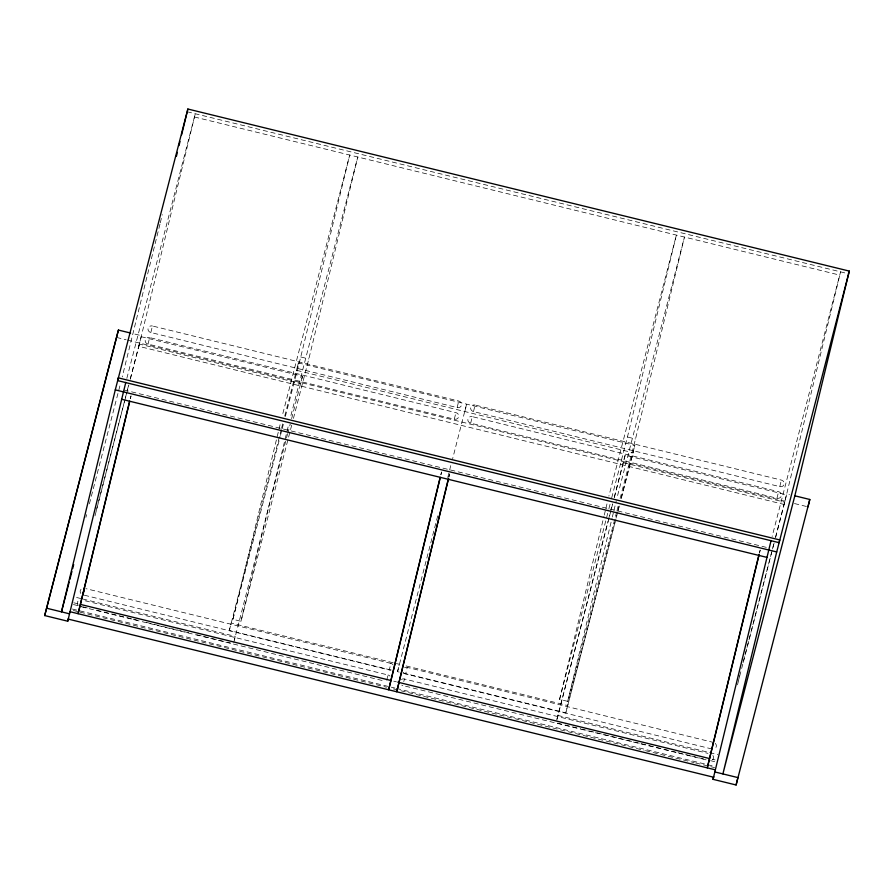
<?xml version="1.0" encoding="UTF-8"?>
<svg xmlns="http://www.w3.org/2000/svg" width="894" height="894" viewBox="0 0 894 894"><rect width="100%" height="100%" fill="white"/><g stroke="black" fill="none" stroke-linecap="round" stroke-linejoin="round"><path stroke-width="0.67" stroke-dasharray="4.47 3.35" d="M159.97 224.103L122.221 376.933M160.294 222.751L162.272 214.627M130.379 398.713L131.027 396.008M148.035 344.123L149.622 337.586L455.906 412.637A3.677 3.364 14.5 0 1 458.689 416.783A3.677 3.364 14.5 0 1 454.32 419.174L148.035 344.123A3.677 3.364 14.5 0 1 145.253 339.977A3.677 3.364 14.5 0 1 149.622 337.586M150.851 332.523L152.438 325.986L458.723 401.026A3.677 3.364 14.5 0 1 461.505 405.172A3.677 3.364 14.5 0 1 457.136 407.575L150.851 332.523A3.677 3.364 14.5 0 1 148.069 328.377A3.677 3.364 14.5 0 1 152.438 325.986M390.823 670.019L229.311 630.438L231.099 623.051L399.339 664.276L397.551 671.662L401.585 672.657M291.69 425.198L240.978 621.296L232.909 619.318L280.537 422.806M298.384 362.919L296.584 370.306L633.064 452.755L634.852 445.368L298.384 362.919L284.393 417.487M285.365 416.459L300.753 356.963L349.699 155.031L282.202 416.034M234.306 640.048L235.2 636.36L83.365 599.148M240.978 621.296L288.606 424.784M141.151 336.692L302.474 376.218L300.686 383.604L139.363 344.078M293.433 418.437L308.821 358.941L357.768 157.009L290.271 418.012M386.789 680.222L388.063 674.992L84.483 600.612M84.36 595.214L389.292 669.93L390.868 663.393L85.947 588.665M454.32 419.174L455.906 412.637M457.136 407.575L458.723 401.026M440.932 474.803L441.58 472.099M448.989 476.781L449.648 474.077M464.824 411.531L466.612 404.144L452.632 458.711M403.786 681.619L404.423 679.004L708.003 753.385M711.937 748.993L405.652 673.942L407.239 667.393L713.524 742.445M470.691 423.186L472.278 416.649L778.562 491.7A3.677 3.364 14.5 0 1 781.345 495.846A3.677 3.364 14.5 0 1 776.975 498.237L470.691 423.186A3.677 3.364 14.5 0 1 467.908 419.04A3.677 3.364 14.5 0 1 472.278 416.649M473.496 411.586L475.083 405.038L781.378 480.089A3.677 3.364 14.5 0 1 784.15 484.235A3.677 3.364 14.5 0 1 779.791 486.627L473.496 411.586A3.677 3.364 14.5 0 1 470.725 407.44A3.677 3.364 14.5 0 1 475.083 405.038M616.625 512.016L567.656 701.343L559.588 699.365L603.942 516.408M604.266 515.056L605.584 509.636M605.909 508.273L607.227 502.853M556.962 719.111L608.054 521.325M611.697 497.857L627.443 437.01L676.389 235.077L608.892 496.081M614.279 497.712L625.129 455.281L786.452 494.818M567.656 701.343L612.01 518.386M612.334 517.034L613.653 511.614M613.977 510.25L616.279 500.763M402.937 672.981L565.79 712.887L615.687 519.503M620.123 498.483L635.511 438.988L684.458 237.055L616.949 498.059M759.542 552.883L760.202 550.179M776.975 498.237L778.562 491.7M779.791 486.627L781.378 480.089M85.913 517.347L86.606 514.642M89.4 503.847L120.478 383.694M126.836 378.352L195.272 113.739L138.838 346.347L784.139 504.462L840.572 271.854L772.137 536.478M96.071 511.223L125.048 399.171M125.406 397.819L128.602 385.213M130.289 378.911L141.464 335.708L131.977 333.384M94.976 515.905L124.378 402.032M124.657 401.149L128.848 384.945M130.3 379.123L139.676 343.095M130.3 398.568L130.993 395.919M229.311 630.438L281.252 429.612M281.599 428.271L283.04 422.225M232.909 619.318L280.124 436.753M280.47 435.4L281.867 429.992M282.225 428.639L283.968 421.867M233.759 642.395L287.488 434.182M287.79 433.478L290.237 424.047M291.623 418.649L302.474 376.218M440.854 474.669L441.535 472.01M397.551 671.662L438.038 514.665M447.749 477.575L451.28 463.45M448.922 476.636L449.604 473.988M559.588 699.365L608.557 510.038M608.903 508.686L610.3 503.277M608.401 519.984L610.144 513.234M610.49 511.893L612.58 503.803M614.323 497.064L625.129 455.281M556.761 720.106L612.535 504.451M616.972 510.653L618.369 505.244M616.033 518.151L616.726 515.458M618.123 510.072L619.173 506.026M621.263 497.936L634.852 445.368M565.79 712.887L617.732 512.061M618.078 510.709L619.129 506.674M621.218 498.584L633.064 452.755M759.475 552.738L760.157 550.089M738.578 680.144L739.975 674.746M743.115 662.588L774.193 542.434M775.59 537.037L786.765 493.834L789.469 494.494M737.483 684.826L738.88 679.429M739.696 676.065L774.204 542.636M775.545 537.674L784.977 501.221M187.204 111.761L848.641 273.832M194.434 116.98L839.734 275.106M300.753 356.963L308.821 358.941M627.443 437.01L635.511 438.988M116.622 337.451L126.121 339.776M127.473 340.111L787.681 501.88M794.464 503.546L808.02 506.864M623.341 462.667L784.664 502.193M123.953 389.974L766.56 547.43M406.077 665.929L567.578 705.5M76.593 597.494L82.013 598.824M557.856 715.412L708.339 752.29M709.691 752.614L717.826 754.614M73.789 602.779L77.867 603.774M393.74 681.172L396.455 681.843M712.328 759.241L715.055 759.911M73.442 604.545L81.578 606.534M82.93 606.87L89.713 608.523M96.496 610.189L131.742 618.827M133.094 619.162L139.877 620.816M146.65 622.481L188.679 632.773M196.814 634.774L230.708 643.077M557.42 723.134L580.463 728.778M581.826 729.113L640.115 743.395M641.467 743.73L676.724 752.368M678.077 752.692L690.28 755.687M691.632 756.022L703.835 759.006M710.607 760.671L714.675 761.666M81.544 606.814L385.124 681.206M405.552 686.212L707.769 760.258M72.336 609.026L394.992 688.089M396.344 688.425L713.568 766.158M73.364 610.501L78.795 611.831M80.147 612.155L386.532 687.229M393.304 688.894L644.105 750.345M645.457 750.681L694.269 762.638M695.621 762.973L714.597 767.622M80.818 593.448A3.677 3.364 14.5 0 1 82.695 588.341M391.181 669.93A3.677 3.364 14.5 0 1 389.292 669.93M390.868 663.393A3.677 3.364 14.5 0 1 393.058 664.812M405.652 673.942A3.677 3.364 14.5 0 1 403.462 672.511M404.647 667.65A3.677 3.364 14.5 0 1 407.239 667.393M715.2 743.327A3.677 3.364 14.5 0 1 714.194 748.881M78.236 605.35A3.677 3.364 14.5 0 1 79.175 600.198M388.063 674.992A3.677 3.364 14.5 0 1 390.007 676.132M402.836 685.542A3.677 3.364 14.5 0 1 401.775 685.117M401.205 679.641A3.677 3.364 14.5 0 1 401.507 679.429M402.177 679.116A3.677 3.364 14.5 0 1 404.423 679.004M712.898 755.475A3.677 3.364 14.5 0 1 710.652 760.671"/><path stroke-width="1.34" d="M68.447 618.514L67.743 621.218L44.7 615.564L118.421 330.065L130.613 333.06M118.421 330.065L44.7 615.564M849.3 271.094L776.707 551.956L722.9 773.925L794.833 495.812L849.3 271.094L187.863 109.023L115.281 389.885L61.474 611.854L69.151 582.15M176.375 156.428L177.358 152.371M179.001 145.599L179.985 141.543M181.627 134.77L187.204 111.761M187.427 110.845L187.863 109.023M67.743 621.218L125.786 382.408M129.619 401.216L78.113 613.697L129.719 401.417M83.947 590.956L82.997 594.879A3.677 3.364 14.5 0 1 82.628 594.767M440.172 477.318L388.666 689.788L440.273 477.519M448.24 479.285L396.735 691.766L448.665 478.134M758.782 555.386L707.277 767.857L759.218 554.235M794.9 495.824L809.808 499.478L736.097 784.977L713.043 779.333L771.086 540.524M736.097 784.977L737.885 777.59L714.842 771.947M808.02 506.864L809.808 499.478M69.855 579.446L71.945 571.355M72.649 568.651L73.688 564.595M713.043 779.333L713.747 776.629M115.281 389.885L776.707 551.956M121.55 399.238L766.851 557.364M80.583 604.445L391.024 680.513M397.808 682.167L709.612 758.57M70.045 611.719L715.345 769.835M46.488 608.177L69.542 613.832M68.257 619.106L713.557 777.221M84.204 588.263A3.677 3.364 14.5 0 1 84.584 588.341M118.343 377.871L117.673 380.609L779.11 542.68L779.769 539.942L118.343 377.871"/></g></svg>
